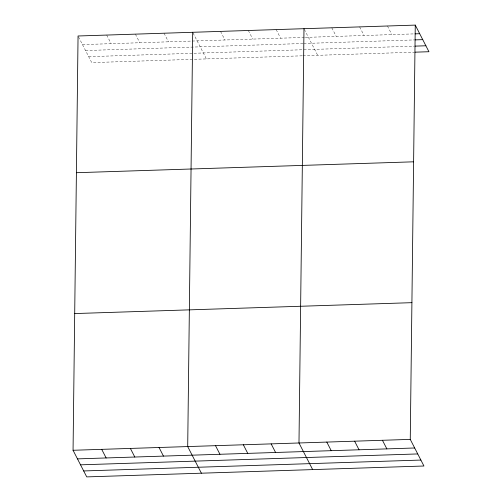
<?xml version="1.0" encoding="UTF-8"?>
<svg xmlns="http://www.w3.org/2000/svg" width="502" height="502" viewBox="0 0 502 502"><rect width="100%" height="100%" fill="white"/><g stroke="black" fill="none" stroke-linecap="round" stroke-linejoin="round"><path stroke-width="0.38" stroke-dasharray="2.51 1.88" d="M82.479 44.596L304.545 37.418M305.316 37.393L414.275 33.879M85.535 50.539L302.963 43.517M303.735 43.492L414.244 39.922M88.685 56.67L303.02 49.742M303.792 49.717L414.301 46.153M302.217 55.816L91.74 62.612L78.4 36.652M302.988 55.791L414.263 52.195M387.45 25.997L391.867 34.6M359.627 26.895L364.05 35.498M331.809 27.798L336.227 36.395M304.325 29.354L317.672 55.314M276.169 29.593L280.587 38.196M248.346 30.49L252.77 39.093M220.529 31.388L224.946 39.991M193.05 32.95L206.391 58.91M164.047 33.214L168.465 41.817M135.383 34.142L139.801 42.739M106.719 35.065L111.143 43.668"/><path stroke-width="0.75" d="M415.267 25.1L410.259 439.388L423.945 466.007L86.733 476.9L73.054 450.275L78.055 35.993L415.267 25.1L428.946 51.725L415.041 52.17M192.705 32.291L187.704 446.573L201.384 473.198M303.986 28.696L298.985 442.977L312.664 469.602M415.047 33.854L419.685 33.703M415.016 39.896L422.74 39.645M415.072 46.128L425.891 45.776M76.404 172.707L413.617 161.813M74.704 313.562L411.91 302.668M73.054 450.275L410.259 439.388M77.471 458.878L414.683 447.985M80.527 464.827L417.739 453.933M83.677 470.951L420.889 460.058M382.442 440.285L386.86 448.888M354.619 441.183L359.043 449.786M326.802 442.08L331.22 450.683M271.162 443.881L275.585 452.478M243.344 444.778L247.762 453.381M215.521 445.676L219.945 454.279M159.04 447.502L163.457 456.098M130.376 448.424L134.8 457.027M101.711 449.353L106.135 457.956"/></g></svg>
